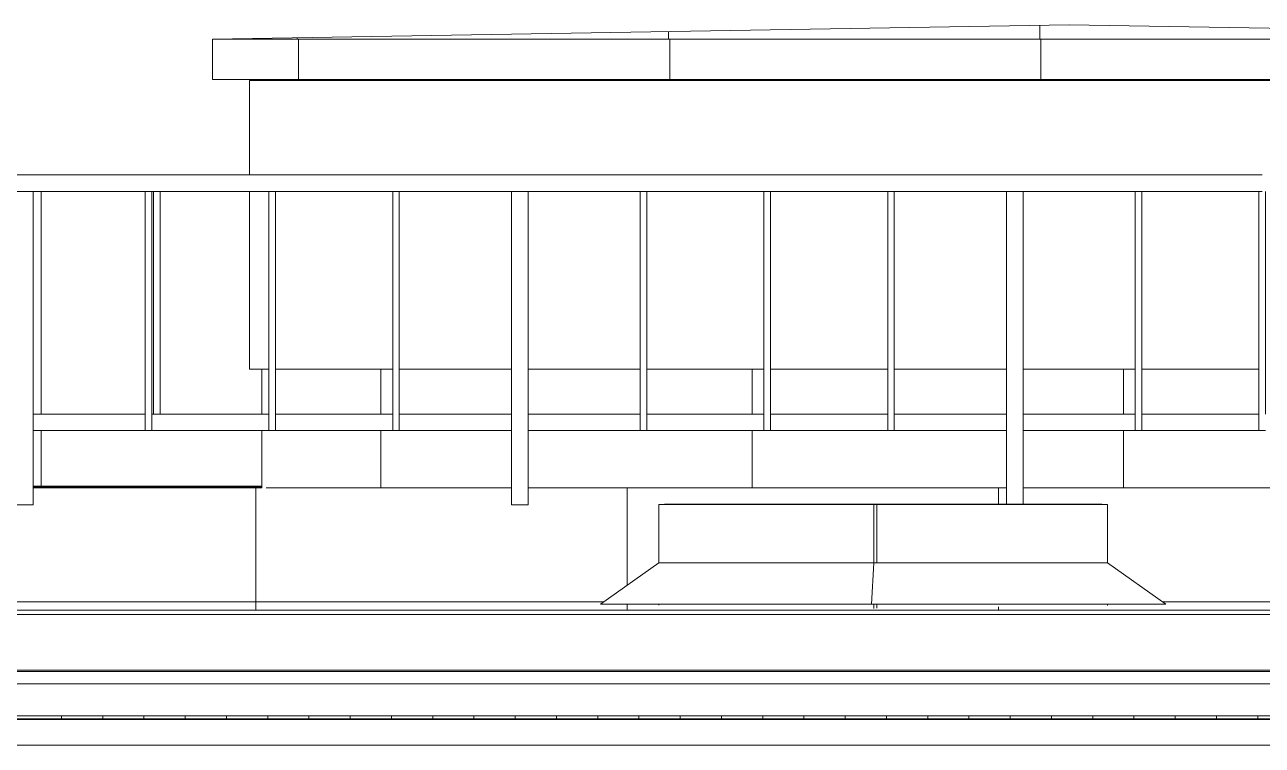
# Model space of a CAD drawing. Header units: millimetres. Extents: x -515342 to 330399, y -224905 to 507333.
# Drawn here: x 251363 to 254363, y 15355 to 17103 of the extents above; entities that cross this region are included whole.
import ezdxf

# ---------------------------------------------------------------- set-up
doc = ezdxf.new("R2010")
doc.units = ezdxf.units.MM
doc.layers.get('0').update_dxf_attribs({"lineweight": 0})
for name, color, linetype, lineweight in [('Витраж', 7, 'Continuous', 0), ('Крыша', 7, 'Continuous', 0), ('Крыша штриховка', 7, 'Continuous', 0), ('Обобщенные модели', 7, 'Continuous', 0), ('Ограждение', 7, 'Continuous', 0), ('Стены', 7, 'Continuous', 0), ('Стены внутренние', 7, 'Continuous', 0), ('Стены наружные', 7, 'Continuous', 0), ('Стены штриховка поверхности', 7, 'Continuous', 0)]:
    doc.layers.add(name, color=color, linetype=linetype, lineweight=lineweight)

# ---------------------------------------------------------------- blocks, each defined once
blk = doc.blocks.new('ASVP_ОМ_Водосточный желоб - Желоб 125-9912621-О_АР_Эскиз_Фасад 1-12 копия 1')
at = {"layer": 'Обобщенные модели'}
for p, q in [((84526.6, 13350), (17103.4, 13350)), ((17003.5, 13287.5), (40520.7, 13287.5))]:
    blk.add_line(p, q, dxfattribs=at)
blk = doc.blocks.new('FP_315-О_АР_Эскиз_Фасад 1-12 копия 1')
at = {"layer": 'Обобщенные модели'}
for p, q in [((84744.1, 13358.6), (16885.9, 13358.6)), ((28129, 13353.2), (28129, 13359)), ((28229, 13353.2), (28229, 13359)), ((28329, 13353.2), (28329, 13359)), ((28429, 13353.2), (28429, 13359)), ((28529, 13353.2), (28529, 13359)), ((28629, 13353.2), (28629, 13359)), ((28729, 13353.2), (28729, 13359)), ((28829, 13353.2), (28829, 13359)), ((28929, 13353.2), (28929, 13359)), ((29029, 13353.2), (29029, 13359)), ((29129, 13353.2), (29129, 13359)), ((29229, 13353.2), (29229, 13359)), ((29329, 13353.2), (29329, 13359)), ((29429, 13353.2), (29429, 13359)), ((29529, 13353.2), (29529, 13359)), ((29629, 13353.2), (29629, 13359)), ((29729, 13353.2), (29729, 13359)), ((29829, 13353.2), (29829, 13359)), ((29929, 13353.2), (29929, 13359)), ((30029, 13353.2), (30029, 13359)), ((30129, 13353.2), (30129, 13359)), ((30229, 13353.2), (30229, 13359)), ((30329, 13353.2), (30329, 13359)), ((30429, 13353.2), (30429, 13359)), ((30529, 13353.2), (30529, 13359)), ((30629, 13353.2), (30629, 13359)), ((30729, 13353.2), (30729, 13359)), ((30829, 13353.2), (30829, 13359)), ((30929, 13353.2), (30929, 13359)), ((31029, 13353.2), (31029, 13359))]:
    blk.add_line(p, q, dxfattribs=at)
blk = doc.blocks.new('Влж_Решетка для желоба - Решетка 125-9912624-О_АР_Эскиз_Фасад 1-12 копия 1')
at = {"layer": 'Обобщенные модели'}
h = blk.add_hatch(dxfattribs=at)
h.set_pattern_fill('FP_14', color=256, style=0, pattern_type=2)
h.set_pattern_definition([(0, (-71.02, 0), (0, 100), []), (90, (-71.02, 0), (-100, 6e-15), [])])
h.paths.add_polyline_path([(52193.4, 13350), (84619.1, 13350.2), (84618.1, 13352), (17010.9, 13352), (17011.9, 13350), (52081.6, 13350)])
h.paths.add_polyline_path([(84742.1, 13350), (84737.1, 13351), (84729.7, 13352), (84625.3, 13350.9), (84625.3, 13350), (84742, 13350)])
h.paths.add_polyline_path([(16890, 13350), (17006.8, 13350.6), (16996.5, 13352), (16899.3, 13351.9), (16888, 13350)])
for p, q in [((17010.9, 13352), (84619.1, 13352)), ((17103.4, 13350), (84526.6, 13350))]:
    blk.add_line(p, q, dxfattribs=at)
blk.add_blockref('FP_315-О_АР_Эскиз_Фасад 1-12 копия 1', (0, 0), dxfattribs=at)
blk = doc.blocks.new('СД_Люблино_Фасады_rvt-1-О_АР_Эскиз_Фасад 1-12 копия 1')
at = {"layer": 'Обобщенные модели', "lineweight": 9}
for name in ['Влж_Решетка для желоба - Решетка 125-9912624-О_АР_Эскиз_Фасад 1-12 копия 1', 'ASVP_ОМ_Водосточный желоб - Желоб 125-9912621-О_АР_Эскиз_Фасад 1-12 копия 1']:
    blk.add_blockref(name, (0, 0), dxfattribs=at)
blk = doc.blocks.new('Ограждение - Ограждение-9809147-О_АР_Эскиз_Фасад 1-12 копия 1')
at = {"layer": 'Ограждение'}
for p, q in [((84775, 13605), (16885, 13605)), ((84775, 13470), (16885, 13470)), ((16886.2, 13466.7), (84773.8, 13466.7)), ((16902.7, 13436.4), (84757.3, 13436.4))]:
    blk.add_line(p, q, dxfattribs=at)
blk = doc.blocks.new('Прямоугольный импост - АР_Импост_40х40 _стойка ограждения на кровле_-10057260-О_АР_Эскиз_Фасад 1-12 копия 1')
at = {"layer": 'Витраж'}
for p, q in [((975, 14671), (675, 14671)), ((675, 14631), (975, 14631))]:
    blk.add_line(p, q, dxfattribs=at)
blk = doc.blocks.new('Прямоугольный импост - АР_Импост_16х16 _вертикальное заполнение ограждений_-10058717-О_АР_Эскиз_Фасад 1-12 копия 1')
at = {"layer": 'Витраж'}
for p, q in [((46652, 14631), (46652, 14091)), ((46668, 14631), (46668, 14091))]:
    blk.add_line(p, q, dxfattribs=at)
blk = doc.blocks.new('Прямоугольный импост - АР_Импост_40х40 _стойка ограждения на кровле_-10058719-О_АР_Эскиз_Фасад 1-12 копия 1')
at = {"layer": 'Витраж'}
blk.add_line((32880, 14631), (32880, 14091), dxfattribs=at)
blk = doc.blocks.new('Прямоугольный импост - АР_Импост_40х40 _стойка ограждения на кровле_-10058723-О_АР_Эскиз_Фасад 1-12 копия 1')
at = {"layer": 'Витраж'}
blk.add_line((28080, 14051), (28080, 13916.2), dxfattribs=at)
blk = doc.blocks.new('Прямоугольный импост - АР_Импост_40х40 _поручень ограждения на кровле_-10061120-О_АР_Эскиз_Фасад 1-12 копия 1')
at = {"layer": 'Витраж'}
for p, q in [((16620, 14631), (16660, 14631)), ((16620, 14631), (16620, 14071)), ((16660, 14071), (16660, 14631))]:
    blk.add_line(p, q, dxfattribs=at)
blk = doc.blocks.new('Прямоугольный импост - АР_Импост_16х16 _вертикальное заполнение ограждений_-10061087-О_АР_Эскиз_Фасад 1-12 копия 1')
at = {"layer": 'Витраж'}
for p, q in [((16332, 14631), (16332, 14091)), ((16348, 14091), (16348, 14631)), ((16348, 14051), (16332, 14051))]:
    blk.add_line(p, q, dxfattribs=at)
blk = doc.blocks.new('Прямоугольный импост - АР_Импост_40х40 _поручень ограждения на кровле_-10061089-О_АР_Эскиз_Фасад 1-12 копия 1')
at = {"layer": 'Витраж'}
for p, q in [((50248, 14051), (50248, 14091)), ((50532, 14091), (50248, 14091)), ((50532, 14091), (50532, 14051)), ((50248, 14051), (50532, 14051))]:
    blk.add_line(p, q, dxfattribs=at)
blk = doc.blocks.new('Прямоугольный импост - АР_Импост_40х40 _поручень ограждения на кровле_-10061107-О_АР_Эскиз_Фасад 1-12 копия 1')
at = {"layer": 'Витраж'}
for p, q in [((50548, 14051), (50548, 14091)), ((50820, 14091), (50548, 14091)), ((50820, 14091), (50820, 14051)), ((50548, 14051), (50820, 14051))]:
    blk.add_line(p, q, dxfattribs=at)
blk = doc.blocks.new('Прямоугольный импост - АР_Импост_40х40 _поручень ограждения на кровле_-10061124-О_АР_Эскиз_Фасад 1-12 копия 1')
at = {"layer": 'Витраж'}
for p, q in [((50820, 14071), (50820, 13871)), ((50860, 13871), (50860, 14071)), ((50860, 13871), (50820, 13871))]:
    blk.add_line(p, q, dxfattribs=at)
blk = doc.blocks.new('Прямоугольный импост - АР_Импост_40х40 _поручень ограждения на кровле_-V416-О_АР_Эскиз_Фасад 1-12 копия 1')
at = {"layer": 'Витраж'}
for p, q in [((49620, 14071), (49620, 13872.2)), ((49660, 13872.2), (49660, 14071))]:
    blk.add_line(p, q, dxfattribs=at)

msp = doc.modelspace()

# ---------------------------------------------------------------- hatches: boundary and pattern name
at = {"layer": 'Крыша штриховка'}
h = msp.add_hatch(dxfattribs=at)
h.set_pattern_fill('FP_76', color=256, style=0, pattern_type=2)
h.set_pattern_definition([(0, (251123.4, 16118.7), (0, 1051.74), []), (90, (251123.4, 16118.7), (-900, 6e-14), [])])
h.paths.add_polyline_path([(251818.3997, 17067.9355), (255948.3997, 17067.9355), (253895.0433, 17102.9355), (251908.3997, 17069.4523)])
h = msp.add_hatch(dxfattribs=at)
h.set_pattern_fill('FP_75', color=256, style=0, pattern_type=2)
h.set_pattern_definition([(0, (251123, 15168), (0, 10000), []), (90, (251123.4, 15167.7), (-900, 6e-14), [])])
h.paths.add_polyline_path([(251818.3997, 16969.7355), (255948.3997, 16969.7355), (255948.3997, 17067.9355), (251818.3997, 17067.9355)])
h = msp.add_hatch(dxfattribs=at)
h.set_pattern_fill('FP_53', color=256, style=0, pattern_type=2)
h.set_pattern_definition([(0, (239323.4, 15665.8), (0, 501.621), []), (90, (239323.4, 15665.8), (-900, 6e-14), [])])
h.paths.add_polyline_path([(240158.3997, 15702.9355), (241617.4584, 15702.9355), (241748.5076, 15797.7355), (241748.5076, 15938.9355), (242043.3997, 15939.9355), (242043.3997, 15979.4332), (240883.3997, 15979.4332), (240883.3997, 15938.7355), (240843.3997, 15938.7355), (240843.3997, 15979.4332), (239983.3997, 15979.4332), (239983.3997, 15938.9355), (239991.1381, 15938.9355), (239991.1381, 15797.7355), (240112.521, 15707.3947), (240158.3997, 15707.3947), (240158.3997, 15703.6476)])
h.paths.add_polyline_path([(252143.4787, 15702.9355), (252766.522, 15702.9355), (252900.475, 15797.7355), (252900.475, 15938.9355), (253743.3997, 15939.9355), (253743.3997, 15979.4332), (252583.3997, 15979.4332), (252583.3997, 15938.7355), (252543.3997, 15938.7355), (252543.3997, 15979.4332), (251383.3997, 15979.9355), (251383.3997, 15938.7355), (251343.3997, 15938.7355), (251343.3997, 15979.9355), (249883.3997, 15979.4332), (249883.3997, 15938.7355), (249843.3997, 15938.7355), (249843.3997, 15979.4332), (248383.3997, 15979.4332), (248383.3997, 15939.9355), (248470.134, 15938.9355), (248470.134, 15797.7355), (248604.0869, 15702.9355), (249946.522, 15702.9355), (250080.475, 15797.7355), (250080.475, 15938.9355), (251168.4892, 15938.9355), (251168.4892, 15797.7355), (251302.4421, 15702.9355), (251919.8106, 15702.9355)])
h.paths.add_polyline_path([(288377.7148, 15702.9355), (289191.6093, 15702.9355), (289322.3674, 15797.9185), (289322.3674, 15938.9355), (289603.3997, 15939.9355), (289603.3997, 15979.1821), (288443.3997, 15979.1821), (288443.3997, 15938.7355), (288403.3997, 15938.7355), (288403.3997, 15979.1821), (287243.3997, 15979.1821), (287243.3997, 15939.9355), (287615.5965, 15938.9355), (287615.5965, 15797.7355), (287746.3545, 15702.9355), (288154.0467, 15702.9355)])
h.paths.add_polyline_path([(290515.19, 15702.9355), (292051.1737, 15702.9355), (292181.9318, 15797.7355), (292181.9318, 15938.9355), (293243.9964, 15938.9355), (293243.9964, 15797.7355), (293374.7544, 15702.9355), (294871.1737, 15702.9355), (295001.9318, 15797.7355), (295001.9318, 15938.9355), (295903.3997, 15939.9355), (295903.3997, 15979.4332), (294743.3997, 15979.4332), (294743.3997, 15938.7355), (294703.3997, 15938.7355), (294703.3997, 15979.4332), (293543.3997, 15979.8968), (293543.3997, 15938.7355), (293503.3997, 15938.7355), (293503.3997, 15979.9355), (292043.3997, 15979.1821), (292043.3997, 15938.7355), (292003.3997, 15938.7355), (292003.3997, 15979.1821), (290843.3997, 15979.1821), (290843.3997, 15938.7355), (290803.3997, 15938.7826), (290803.3997, 15979.1821), (289643.3997, 15979.1821), (289643.3997, 15939.9355), (290384.432, 15938.9355), (290384.432, 15797.7355), (290461.3964, 15741.936)])
h.paths.add_polyline_path([(259748.195, 15702.9355), (261066.522, 15702.9355), (261200.475, 15797.7355), (261200.475, 15938.9355), (262143.3997, 15939.9355), (262143.3997, 15979.4332), (260983.3997, 15979.4332), (260983.3997, 15938.7355), (260943.3997, 15938.7355), (260943.3997, 15979.4332), (259783.3997, 15979.4332), (259783.3997, 15938.7355), (259743.3997, 15939.099), (259743.3997, 15979.4332), (258583.3997, 15979.4332), (258583.3997, 15939.9355), (259588.4892, 15938.9355), (259588.4892, 15797.7355), (259722.4421, 15702.9355), (259729.7898, 15702.9355)])
h.paths.add_polyline_path([(262422.4421, 15702.9355), (263744.8895, 15702.9355), (263878.8424, 15797.7355), (263878.8424, 15938.9355), (264543.3997, 15939.9355), (264543.3997, 15979.4332), (263383.3997, 15979.4332), (263383.3997, 15938.7355), (263343.3997, 15938.7355), (263343.3997, 15979.4332), (262183.3997, 15979.4332), (262183.3997, 15939.9355), (262288.4892, 15938.9355), (262288.4892, 15797.7355), (262337.5991, 15762.9799)])
h.paths.add_polyline_path([(265100.8095, 15702.9355), (266586.6913, 15702.9355), (266717.4493, 15797.7355), (266717.4493, 15938.9355), (266943.3997, 15939.9355), (266943.3997, 15979.4332), (265783.3997, 15979.4332), (265783.3997, 15938.7355), (265743.3997, 15938.7355), (265743.3997, 15979.4332), (264583.3997, 15979.4332), (264583.3997, 15939.9355), (264966.8566, 15938.9355), (264966.8566, 15797.7355), (265014.8071, 15763.8004)])
h.paths.add_polyline_path([(242943.9856, 15702.9355), (244437.4584, 15702.9355), (244568.5076, 15797.7355), (244568.5076, 15938.9355), (245632.9364, 15938.9355), (245632.9364, 15797.7355), (245763.9856, 15702.9355), (247248.1668, 15702.9355), (247382.1197, 15797.7355), (247382.1197, 15938.9355), (248343.3997, 15939.9355), (248343.3997, 15979.4332), (246883.3997, 15979.4332), (246883.3997, 15938.7355), (246843.3997, 15938.7355), (246843.3997, 15979.4332), (245683.3997, 15979.4332), (245683.3997, 15938.7355), (245643.3997, 15938.7355), (245643.3997, 15979.9355), (244483.3997, 15979.4332), (244483.3997, 15938.7355), (244443.3997, 15938.7355), (244443.3997, 15979.4332), (243283.3997, 15979.4332), (243283.3997, 15938.7355), (243243.3997, 15938.7355), (243243.3997, 15979.4332), (242083.3997, 15979.4332), (242083.3997, 15939.9355), (242812.9364, 15938.9355), (242812.9364, 15797.7355), (242932.7416, 15711.0693)])
h.paths.add_polyline_path([(286422.7738, 15702.9355), (286553.5319, 15797.7355), (286553.5319, 15938.9355), (287203.3997, 15939.9355), (287203.3997, 15979.1821), (286043.3997, 15979.1821), (286043.3997, 15938.7355), (286003.3997, 15938.7355), (286003.3997, 15979.1821), (284843.3997, 15979.1821), (284843.3997, 15938.7355), (284803.3997, 15938.7355), (284803.3997, 15979.1821), (283643.3997, 15979.1821), (283643.3997, 15938.7355), (283603.3997, 15938.7355), (283603.3997, 15979.1821), (282443.3997, 15979.1821), (282443.3997, 15938.7355), (282403.3997, 15938.7355), (282403.3997, 15979.1821), (281243.3997, 15979.1821), (281243.3997, 15939.9355), (281947.1343, 15938.9355), (281947.1343, 15797.7355), (282077.8924, 15702.9355), (283593.8791, 15702.9355), (283724.6372, 15797.7355), (283724.6372, 15938.9355), (284786.7018, 15938.9355), (284786.7018, 15797.7355), (284917.4599, 15702.9355), (286415.6014, 15702.9355)])
h.paths.add_polyline_path([(258366.522, 15702.9355), (258500.475, 15797.7355), (258500.475, 15938.9355), (258543.3997, 15939.9355), (258543.3997, 15979.4332), (257383.3997, 15979.4332), (257383.3997, 15938.7355), (257343.3997, 15938.7355), (257343.3997, 15979.4332), (256183.3997, 15979.4332), (256183.3997, 15939.9355), (256828.4892, 15938.9355), (256828.4892, 15797.7355), (256962.4421, 15702.9355), (258359.1744, 15702.9355)])
h.paths.add_polyline_path([(255606.522, 15702.9355), (255740.475, 15797.7355), (255740.475, 15938.9355), (256143.3997, 15939.9355), (256143.3997, 15979.9355), (254983.3997, 15979.4332), (254983.3997, 15938.7355), (254943.3997, 15938.7355), (254943.3997, 15979.4332), (253783.3997, 15979.4332), (253783.3997, 15939.9355), (253988.4892, 15938.9355), (253988.4892, 15797.7355), (254122.4421, 15702.9355), (255599.1744, 15702.9355)])
h.paths.add_polyline_path([(308060.5098, 15702.9355), (308148.3997, 15702.9355), (308148.3997, 15707.3947), (308192.7927, 15707.3947), (308480.8446, 15736.3292), (308567.6848, 15797.7355), (308567.6848, 15938.9355), (308748.3997, 15939.9355), (308748.3997, 15979.4332), (307943.3997, 15979.4332), (307943.3997, 15938.7355), (307903.3997, 15938.7355), (307903.3997, 15979.4332), (306743.3997, 15979.4332), (306743.3997, 15939.9355), (307039.6032, 15938.9355), (307039.6032, 15797.7355), (307170.208, 15702.9355), (307836.8462, 15702.9355)])
h.paths.add_polyline_path([(305848.1795, 15702.9355), (305978.7842, 15797.7355), (305979.191, 15938.9355), (306703.3997, 15939.9355), (306703.3997, 15979.4332), (305543.3997, 15979.4332), (305543.3997, 15938.7355), (305503.3997, 15938.9355), (305503.3997, 15979.9355), (304343.3997, 15979.4332), (304343.3997, 15939.9355), (304621.9294, 15938.9355), (304621.9294, 15797.7355), (304755.4051, 15702.9355), (305841.0155, 15702.9355)])
h.paths.add_polyline_path([(303404.3158, 15702.9355), (303537.7914, 15797.7355), (303537.7914, 15938.9355), (304303.3997, 15939.9355), (304303.3997, 15979.4332), (303143.3997, 15979.4332), (303143.3997, 15938.7355), (303103.3997, 15938.7355), (303103.3997, 15979.4332), (301943.3997, 15979.4332), (301943.3997, 15938.7355), (301903.3997, 15938.7355), (301903.3997, 15979.4332), (300743.3997, 15979.4332), (300743.3997, 15939.9355), (301692.8573, 15938.9355), (301692.8573, 15797.7355), (301824.3612, 15702.9355), (303396.9943, 15702.9355)])
h.paths.add_polyline_path([(267910.272, 15702.9355), (269446.6913, 15702.9355), (269577.4493, 15797.7355), (269577.4493, 15938.9355), (270543.3997, 15939.9355), (270543.3997, 15979.4332), (269383.3997, 15979.4332), (269383.3997, 15938.7355), (269343.3997, 15938.7355), (269343.3997, 15979.4332), (268183.3997, 15979.4332), (268183.3997, 15938.7355), (268143.3997, 15938.7355), (268143.3997, 15979.4332), (266983.3997, 15979.4332), (266983.3997, 15939.9355), (267779.5139, 15938.9355), (267779.5139, 15797.7355), (267826.3208, 15763.8004)])
h.paths.add_polyline_path([(280754.3117, 15702.9355), (280885.0698, 15797.7355), (280885.0698, 15938.9355), (281203.3997, 15939.9355), (281203.3997, 15979.1821), (280043.3997, 15979.1821), (280043.3997, 15938.7355), (280003.3997, 15938.7355), (280003.3997, 15979.1821), (279773.3997, 15979.1821), (279773.3997, 15702.9355), (280747.1393, 15702.9355)])
h.paths.add_polyline_path([(270770.272, 15702.9355), (272246.6913, 15702.9355), (272365.1841, 15788.8432), (272183.3997, 15789.5324), (272183.3997, 15979.4332), (271783.3997, 15979.4332), (271783.3997, 15938.7355), (271743.3997, 15938.7355), (271743.3997, 15979.4332), (270583.3997, 15979.4332), (270583.3997, 15939.9355), (270639.5139, 15938.9355), (270639.5139, 15797.7355), (270707.933, 15748.1314)])
h.paths.add_polyline_path([(273570.272, 15702.9355), (275038.286, 15702.9355), (275156.7789, 15788.8432), (273451.7791, 15788.8432), (273486.3208, 15763.8004)])
h.paths.add_polyline_path([(279207.3217, 15702.9355), (279368.3997, 15702.9424), (279368.3997, 15788.8432), (279063.3739, 15788.8432), (279181.8668, 15702.9355), (279189.0392, 15702.9355)])
h.paths.add_polyline_path([(277858.286, 15702.9355), (277976.7789, 15788.8432), (276243.3739, 15788.8432), (276361.8668, 15702.9355), (277851.1136, 15702.9355)])
h.paths.add_polyline_path([(296194.7544, 15702.9355), (297725.0127, 15702.9355), (297859.0462, 15797.7355), (297859.0462, 15938.9355), (298303.3997, 15939.9355), (298303.3997, 15979.4332), (297143.3997, 15979.4332), (297143.3997, 15938.7355), (297103.3997, 15938.7355), (297103.3997, 15979.4332), (295943.3997, 15979.4332), (295943.3997, 15939.9355), (296063.9964, 15938.9355), (296063.9964, 15797.7355), (296110.8032, 15763.8004)])
h.paths.add_polyline_path([(299081.7482, 15702.9355), (300493.2316, 15702.9355), (300624.7355, 15797.7355), (300624.7355, 15938.9355), (300703.3997, 15939.9355), (300703.3997, 15979.4332), (299543.3997, 15979.4332), (299543.3997, 15938.7355), (299503.3997, 15938.7355), (299503.3997, 15979.4332), (298343.3997, 15979.4332), (298343.3997, 15939.9355), (298947.7147, 15938.9355), (298947.7147, 15797.7355), (298995.6941, 15763.8004)])
h.paths.add_polyline_path([(239943.3997, 15939.9355), (239943.3997, 15979.4332), (239528.3997, 15979.4332), (239528.3997, 15944.9355), (239719.63, 15943.9355), (239719.63, 15939.9355)])
h = msp.add_hatch(dxfattribs=at)
h.set_pattern_fill('FP_56', color=256, style=0, pattern_type=2)
h.set_pattern_definition([(0, (223123.4, 15656.43), (0, 133.767), []), (90, (223123.4, 15656.4), (-900, 6e-14), [])])
h.paths.add_polyline_path([(240158.3997, 15682.9355), (308148.3997, 15682.9355), (308148.3997, 15702.9355), (307171.5856, 15701.9355), (307177.3719, 15697.7355), (307039.6032, 15697.7355), (307039.6032, 15691.7838), (306386.2476, 15686.3328), (305978.7842, 15695.0734), (305978.7842, 15697.7355), (305841.4078, 15698.0202), (305848.1795, 15702.9355), (304756.813, 15701.9355), (304762.7265, 15697.7355), (304621.9294, 15697.7355), (304621.9294, 15694.8005), (304130.9607, 15686.8651), (303537.7914, 15693.4333), (303537.7914, 15697.7355), (303396.9943, 15697.7355), (303404.3158, 15702.9355), (301825.7483, 15701.9355), (301831.5745, 15697.7355), (301692.8573, 15697.7355), (301692.8573, 15692.8185), (301012.6894, 15687.8943), (300624.7355, 15695.6537), (300624.7355, 15697.7355), (300486.9532, 15698.4094), (300493.2316, 15702.9355), (299083.1621, 15701.9355), (299089.1003, 15697.7355), (298947.7147, 15697.7355), (298947.7147, 15694.3837), (298391.1253, 15687.2656), (297859.0462, 15694.7116), (297859.0462, 15697.7355), (297717.6606, 15697.7355), (297725.0127, 15702.9355), (296196.1338, 15701.9355), (296201.9268, 15697.7355), (296063.9964, 15697.7355), (296063.9964, 15696.2492), (295653.1918, 15687.5367), (295001.9318, 15693.0324), (295001.9318, 15697.7355), (294864.0859, 15697.7968), (294871.1737, 15702.9355), (293376.1338, 15701.9355), (293381.9268, 15697.7355), (293243.9964, 15697.7355), (293243.9964, 15696.2492), (292833.1918, 15687.5367), (292181.9318, 15694.1894), (292181.9318, 15697.7355), (292044.0013, 15697.7355), (292051.1737, 15702.9355), (290516.5693, 15701.9355), (290522.3624, 15697.7355), (290384.432, 15697.7355), (290384.432, 15695.5815), (289943.3917, 15687.1241), (289322.3674, 15692.3647), (289322.3674, 15697.7355), (289184.4369, 15697.7355), (289191.6093, 15702.9355), (287747.7338, 15701.9355), (287753.5269, 15697.7355), (287615.5965, 15697.2043), (287615.5965, 15695.5815), (287204.7919, 15686.869), (286553.5319, 15692.3647), (286553.5319, 15697.7355), (286416.3156, 15698.2532), (286422.7738, 15702.9355), (284918.8392, 15701.9355), (284924.6323, 15697.7355), (284786.7018, 15697.7355), (284786.7018, 15696.3982), (284351.6886, 15687.89), (283724.6372, 15693.1814), (283724.6372, 15697.7355), (283586.7067, 15697.7355), (283593.8791, 15702.9355), (282079.2717, 15701.9355), (282085.0648, 15697.7355), (281941.7992, 15696.9481), (281536.3298, 15688.3487), (280885.0698, 15693.8445), (280885.0698, 15697.7355), (280747.1393, 15697.7355), (280754.3117, 15702.9355), (279773.3997, 15701.9355), (279773.3775, 15701.1295), (279368.3997, 15701.9355), (279368.3997, 15702.9355), (279183.2461, 15701.9355), (279189.0392, 15697.7355), (279051.1087, 15697.7355), (279051.1087, 15695.0308), (278640.3041, 15686.3183), (277989.0441, 15691.814), (277989.0441, 15697.7355), (277852.4888, 15698.7325), (277858.286, 15702.9355), (276363.2461, 15701.9355), (276369.0392, 15697.7355), (276231.1087, 15697.7355), (276231.1087, 15695.0308), (275820.3041, 15686.3183), (275169.0441, 15691.814), (275169.0441, 15697.7355), (275031.1136, 15697.7355), (275038.286, 15702.9355), (273571.6513, 15701.9355), (273577.4444, 15697.7355), (273439.5139, 15697.7355), (273439.5139, 15695.9659), (273028.7094, 15687.2534), (272377.4493, 15692.7491), (272377.4493, 15697.7355), (272239.5189, 15697.7355), (272246.6913, 15702.9355), (270771.6513, 15701.9355), (270777.4444, 15697.7355), (270639.5139, 15697.7355), (270639.5139, 15695.9659), (270228.7094, 15687.2534), (269577.4493, 15692.7491), (269577.4493, 15697.7355), (269439.706, 15697.8711), (269446.6913, 15702.9355), (267911.6513, 15701.9355), (267917.4444, 15697.7355), (267779.5139, 15697.0243), (267779.5139, 15695.9659), (267352.9112, 15687.3867), (266717.4493, 15692.7491), (266717.4493, 15697.7355), (266579.5189, 15697.7355), (266586.6913, 15702.9355), (265102.2226, 15701.9355), (265108.1572, 15697.7355), (264966.8566, 15697.7355), (264966.8566, 15693.0435), (264400.3495, 15686.0668), (263878.8424, 15693.6455), (263878.8424, 15697.7355), (263737.5418, 15697.7355), (263744.8895, 15702.9355), (262423.8551, 15701.9355), (262429.7898, 15697.7355), (262288.4892, 15697.7355), (262288.4892, 15694.2947), (261721.9821, 15687.318), (261200.475, 15694.8967), (261200.475, 15697.7355), (261059.1744, 15697.7355), (261066.522, 15702.9355), (259723.8551, 15701.9355), (259729.7898, 15697.7355), (259588.4892, 15697.7355), (259588.4892, 15694.2947), (259021.9821, 15687.318), (258500.475, 15694.8967), (258500.475, 15697.7355), (258359.1744, 15697.7355), (258366.522, 15702.9355), (256963.8551, 15701.9355), (256969.7898, 15697.7355), (256828.4892, 15697.7355), (256828.4892, 15694.2947), (256261.9821, 15687.318), (255740.475, 15694.8967), (255740.475, 15697.7355), (255599.1744, 15697.7355), (255606.522, 15702.9355), (254123.8551, 15701.9355), (254129.7898, 15697.7355), (253988.4892, 15697.7355), (253988.4892, 15694.2947), (253421.9821, 15687.318), (252900.475, 15694.8967), (252900.475, 15697.7355), (252759.1744, 15697.7355), (252766.522, 15702.9355), (251303.8551, 15701.9355), (251309.7898, 15697.7355), (251168.4892, 15697.7355), (251168.4892, 15694.2947), (250577.8019, 15687.6694), (250080.475, 15694.8967), (250080.475, 15697.7355), (249939.1744, 15697.7355), (249946.522, 15702.9355), (248605.4999, 15701.9355), (248611.4345, 15697.7355), (248470.134, 15697.7355), (248470.134, 15693.0341), (247893.7844, 15686.2005), (247382.1197, 15693.6361), (247382.1197, 15697.7355), (247240.8192, 15697.7355), (247248.1668, 15702.9355), (245765.3679, 15701.9355), (245771.1739, 15697.7355), (245632.9364, 15697.7355), (245632.9364, 15695.0107), (245209.7669, 15686.4043), (244568.5076, 15691.937), (244568.5076, 15697.7355), (244430.27, 15697.7355), (244437.4584, 15702.9355), (242945.3679, 15701.9355), (242951.1739, 15697.7355), (242812.9364, 15697.7355), (242812.9364, 15695.0107), (242395.6037, 15686.3539), (241748.5076, 15691.937), (241748.5076, 15697.7355), (241610.27, 15697.7355), (241617.4584, 15702.9355), (240158.3997, 15701.9355), (240158.3997, 15683.3101)])
at = {"layer": 'Стены штриховка поверхности'}
h = msp.add_hatch(dxfattribs=at)
h.set_pattern_fill('FP_191', color=256, style=0, pattern_type=2)
h.set_pattern_definition([(0, (255823, 15168), (0, 10000), []), (90, (255823.4, 15167.7), (-900, 6e-14), [])])
h.paths.add_polyline_path([(255798.933, 15979.4332), (255828.3997, 15979.9355), (255828.3997, 16118.7355), (254983.3997, 16118.7355), (254983.3997, 15979.4332), (255722.1687, 15979.4332)])
h.paths.add_polyline_path([(253485.4875, 15979.4332), (253743.3997, 15979.9355), (253743.3997, 16118.7355), (252583.3997, 16118.7355), (252583.3997, 15979.4332), (253038.1512, 15979.4332)])
h.paths.add_polyline_path([(253783.3997, 15979.4332), (254943.3997, 15979.9355), (254943.3997, 16118.7355), (253783.3997, 16118.7355), (253783.3997, 15979.9355)])
h.paths.add_polyline_path([(252543.3997, 15979.4332), (252543.3997, 16118.7355), (251948.3997, 16118.7355), (251948.3997, 15979.4332), (252143.4787, 15979.4332)])
h.paths.add_polyline_path([(255722.1687, 16158.7355), (255828.3997, 16158.7355), (255828.3997, 16267.7355), (255571.3997, 16267.7355), (255571.3997, 16158.7355), (255698.3997, 16158.7355)])
h.paths.add_polyline_path([(251955.3997, 16158.7355), (251955.3997, 16267.7355), (251948.3997, 16267.7355), (251948.3997, 16158.7355)])
h.paths.add_polyline_path([(253783.3997, 16158.7355), (254055.3997, 16158.7355), (254055.3997, 16267.7355), (253783.3997, 16267.7355)])
h.paths.add_polyline_path([(251971.3997, 16158.7355), (252255.3997, 16158.7355), (252255.3997, 16267.7355), (251971.3997, 16267.7355), (251971.3997, 16166.7768)])
h.paths.add_polyline_path([(254071.3997, 16158.7355), (254355.3997, 16158.7355), (254355.3997, 16267.7355), (254071.3997, 16267.7355)])
h.paths.add_polyline_path([(253485.4875, 16158.7355), (253743.3997, 16158.7355), (253743.3997, 16267.7355), (253471.3997, 16267.7355), (253471.3997, 16158.7355)])
h.paths.add_polyline_path([(254371.3997, 16158.7355), (254655.3997, 16158.7355), (254655.3997, 16267.7355), (254371.3997, 16267.7355)])
h.paths.add_polyline_path([(253038.1512, 16158.7355), (253155.3997, 16158.7355), (253155.3997, 16267.7355), (252871.3997, 16267.7355), (252871.3997, 16158.7355)])
h.paths.add_polyline_path([(252271.3997, 16158.7355), (252543.3997, 16158.7355), (252543.3997, 16267.7355), (252271.3997, 16267.7355)])
h.paths.add_polyline_path([(254671.3997, 16158.7355), (254943.3997, 16158.7355), (254943.3997, 16267.7355), (254671.3997, 16267.7355)])
h.paths.add_polyline_path([(253455.3997, 16158.7355), (253455.3997, 16267.7355), (253171.3997, 16267.7355), (253171.3997, 16158.7355)])
h.paths.add_polyline_path([(255274.8325, 16158.7355), (255555.3997, 16158.7355), (255555.3997, 16267.7355), (255271.3997, 16267.7355), (255271.3997, 16158.7355)])
h.paths.add_polyline_path([(252583.3997, 16158.7355), (252855.3997, 16158.7355), (252855.3997, 16267.7355), (252583.3997, 16267.7355)])
h.paths.add_polyline_path([(255255.3997, 16158.7355), (255255.3997, 16267.7355), (254983.3997, 16267.7355), (254983.3997, 16158.7355)])
h = msp.add_hatch(dxfattribs=at)
h.set_pattern_fill('FP_120', color=256, style=0, pattern_type=2)
h.set_pattern_definition([(0, (253419, 15168), (0, 10000), []), (90, (253418.6, 15167.74), (-609.55, 4e-14), [])])
h.paths.add_polyline_path([(253421.9821, 15687.318), (253421.9821, 15697.7355), (252907.2478, 15697.7355), (252907.2478, 15694.7983), (253263.5731, 15689.6201)])
h.paths.add_polyline_path([(253421.9821, 15797.7355), (253421.9821, 15938.9355), (252907.2478, 15938.9355), (252907.2478, 15797.7355), (253416.1379, 15797.7355)])
h = msp.add_hatch(dxfattribs=at)
h.set_pattern_fill('FP_121', color=256, style=0, pattern_type=2)
h.set_pattern_definition([(0, (253426, 15168), (0, 10000), []), (90, (253425.66, 15167.74), (-662.15, 4e-14), [])])
h.paths.add_polyline_path([(253421.9821, 15687.318), (253429.3393, 15687.4086), (253429.3393, 15697.7355), (253421.9821, 15697.7355), (253421.9821, 15689.7009)])
h.paths.add_polyline_path([(253429.3393, 15797.7355), (253429.3393, 15938.9355), (253421.9821, 15938.9187), (253422.5665, 15797.7355)])

# ---------------------------------------------------------------- linework, layer by layer
at = {"layer": 'Крыша'}
for p, q in [((251818.3997, 17067.9355), (253895.0433, 17102.9355)), ((253895.0433, 17102.9355), (255948.3997, 17067.9355)), ((251818.3997, 16969.7355), (251818.3997, 17067.9355)), ((255948.3997, 17067.9355), (251818.3997, 17067.9355)), ((255948.3997, 16969.7355), (251818.3997, 16969.7355)), ((251938.3997, 15983.9355), (251383.3997, 15983.9355)), ((251383.3997, 15980.9355), (251938.3997, 15980.9355)), ((251383.3997, 15979.9355), (251938.3997, 15979.9355)), ((253974.3592, 15939.9355), (252914.605, 15939.9355)), ((251302.4421, 15702.9355), (252766.522, 15702.9355)), ((254122.4421, 15702.9355), (255606.522, 15702.9355)), ((324758.3997, 15682.9355), (223518.3997, 15682.9355))]:
    msp.add_line(p, q, dxfattribs=at)
at = {"layer": 'Стены'}
for p, q in [((252900.475, 15797.7355), (252759.1744, 15697.7355)), ((252900.475, 15797.7355), (253988.4892, 15797.7355)), ((253421.9821, 15797.7355), (253416.1379, 15697.7355)), ((253988.4892, 15797.7355), (254129.7898, 15697.7355)), ((254129.7898, 15697.7355), (252759.1744, 15697.7355))]:
    msp.add_line(p, q, dxfattribs=at)
at = {"layer": 'Стены внутренние'}
for p, q in [((255858.3997, 16967.7355), (251908.3997, 16967.7355)), ((251908.3997, 16967.7355), (251908.3997, 16738.7355)), ((251908.3997, 16698.7355), (251908.3997, 16267.7355)), ((251908.3997, 16267.7355), (251955.3997, 16267.7355)), ((251971.3997, 16267.7355), (252255.3997, 16267.7355)), ((252271.3997, 16267.7355), (252543.3997, 16267.7355)), ((252583.3997, 16267.7355), (252855.3997, 16267.7355)), ((252871.3997, 16267.7355), (253155.3997, 16267.7355)), ((253171.3997, 16267.7355), (253455.3997, 16267.7355)), ((253471.3997, 16267.7355), (253743.3997, 16267.7355)), ((253783.3997, 16267.7355), (254055.3997, 16267.7355)), ((254071.3997, 16267.7355), (254355.3997, 16267.7355))]:
    msp.add_line(p, q, dxfattribs=at)
at = {"layer": 'Стены наружные'}
for p, q in [((251938.3997, 16158.7355), (251938.3997, 16267.7355)), ((251938.3997, 15979.4332), (251938.3997, 16118.7355)), ((251948.3997, 15979.4332), (252543.3997, 15979.4332)), ((252583.3997, 15979.4332), (253743.3997, 15979.4332)), ((253783.3997, 15979.4332), (254943.3997, 15979.4332)), ((252900.475, 15797.7355), (252900.475, 15938.9355)), ((253988.4892, 15938.9355), (252900.475, 15938.9355)), ((253421.9821, 15797.7355), (253421.9821, 15938.9355)), ((253988.4892, 15797.7355), (253988.4892, 15938.9355)), ((252900.475, 15694.8967), (252900.475, 15697.7355)), ((253421.9821, 15687.318), (253421.9821, 15697.7355)), ((253988.4892, 15694.2947), (253988.4892, 15697.7355))]:
    msp.add_line(p, q, dxfattribs=at)

# ---------------------------------------------------------------- block references
msp.add_blockref('СД_Люблино_Фасады_rvt-1-О_АР_Эскиз_Фасад 1-12 копия 1', (223323.3997, 2067.7355))
at = {"layer": 'Витраж'}
for name, p in [('Прямоугольный импост - АР_Импост_40х40 _стойка ограждения на кровле_-10057260-О_АР_Эскиз_Фасад 1-12 копия 1', (250388.3997, 2067.7355)), ('Прямоугольный импост - АР_Импост_40х40 _стойка ограждения на кровле_-10057260-О_АР_Эскиз_Фасад 1-12 копия 1', (250688.3997, 2067.7355)), ('Прямоугольный импост - АР_Импост_40х40 _стойка ограждения на кровле_-10057260-О_АР_Эскиз_Фасад 1-12 копия 1', (250988.3997, 2067.7355)), ('Прямоугольный импост - АР_Импост_40х40 _стойка ограждения на кровле_-10057260-О_АР_Эскиз_Фасад 1-12 копия 1', (251288.3997, 2067.7355)), ('Прямоугольный импост - АР_Импост_40х40 _стойка ограждения на кровле_-10057260-О_АР_Эскиз_Фасад 1-12 копия 1', (251588.3997, 2067.7355)), ('Прямоугольный импост - АР_Импост_40х40 _стойка ограждения на кровле_-10057260-О_АР_Эскиз_Фасад 1-12 копия 1', (251888.3997, 2067.7355)), ('Прямоугольный импост - АР_Импост_40х40 _стойка ограждения на кровле_-10057260-О_АР_Эскиз_Фасад 1-12 копия 1', (252188.3997, 2067.7355)), ('Прямоугольный импост - АР_Импост_40х40 _стойка ограждения на кровле_-10057260-О_АР_Эскиз_Фасад 1-12 копия 1', (252488.3997, 2067.7355)), ('Прямоугольный импост - АР_Импост_40х40 _стойка ограждения на кровле_-10057260-О_АР_Эскиз_Фасад 1-12 копия 1', (252788.3997, 2067.7355)), ('Прямоугольный импост - АР_Импост_40х40 _стойка ограждения на кровле_-10057260-О_АР_Эскиз_Фасад 1-12 копия 1', (253088.3997, 2067.7355)), ('Прямоугольный импост - АР_Импост_40х40 _стойка ограждения на кровле_-10057260-О_АР_Эскиз_Фасад 1-12 копия 1', (253388.3997, 2067.7355)), ('Прямоугольный импост - АР_Импост_40х40 _поручень ограждения на кровле_-10061120-О_АР_Эскиз_Фасад 1-12 копия 1', (234723.3997, 2067.7355)), ('Прямоугольный импост - АР_Импост_40х40 _стойка ограждения на кровле_-10058719-О_АР_Эскиз_Фасад 1-12 копия 1', (218523.3997, 2067.7355)), ('Прямоугольный импост - АР_Импост_16х16 _вертикальное заполнение ограждений_-10061087-О_АР_Эскиз_Фасад 1-12 копия 1', (235323.3997, 2067.7355)), ('Прямоугольный импост - АР_Импост_16х16 _вертикальное заполнение ограждений_-10058717-О_АР_Эскиз_Фасад 1-12 копия 1', (205023.3997, 2067.7355)), ('Прямоугольный импост - АР_Импост_16х16 _вертикальное заполнение ограждений_-10061087-О_АР_Эскиз_Фасад 1-12 копия 1', (235623.3997, 2067.7355)), ('Прямоугольный импост - АР_Импост_16х16 _вертикальное заполнение ограждений_-10061087-О_АР_Эскиз_Фасад 1-12 копия 1', (235923.3997, 2067.7355)), ('Прямоугольный импост - АР_Импост_40х40 _поручень ограждения на кровле_-10061120-О_АР_Эскиз_Фасад 1-12 копия 1', (235923.3997, 2067.7355)), ('Прямоугольный импост - АР_Импост_16х16 _вертикальное заполнение ограждений_-10061087-О_АР_Эскиз_Фасад 1-12 копия 1', (236523.3997, 2067.7355)), ('Прямоугольный импост - АР_Импост_16х16 _вертикальное заполнение ограждений_-10061087-О_АР_Эскиз_Фасад 1-12 копия 1', (236823.3997, 2067.7355)), ('Прямоугольный импост - АР_Импост_16х16 _вертикальное заполнение ограждений_-10061087-О_АР_Эскиз_Фасад 1-12 копия 1', (237123.3997, 2067.7355)), ('Прямоугольный импост - АР_Импост_40х40 _поручень ограждения на кровле_-10061120-О_АР_Эскиз_Фасад 1-12 копия 1', (237123.3997, 2067.7355)), ('Прямоугольный импост - АР_Импост_16х16 _вертикальное заполнение ограждений_-10061087-О_АР_Эскиз_Фасад 1-12 копия 1', (237723.3997, 2067.7355)), ('Прямоугольный импост - АР_Импост_16х16 _вертикальное заполнение ограждений_-10061087-О_АР_Эскиз_Фасад 1-12 копия 1', (238023.3997, 2067.7355)), ('Прямоугольный импост - АР_Импост_40х40 _поручень ограждения на кровле_-10061107-О_АР_Эскиз_Фасад 1-12 копия 1', (200835.3997, 2067.7355)), ('Прямоугольный импост - АР_Импост_40х40 _поручень ограждения на кровле_-10061089-О_АР_Эскиз_Фасад 1-12 копия 1', (201423.3997, 2067.7355)), ('Прямоугольный импост - АР_Импост_40х40 _поручень ограждения на кровле_-10061089-О_АР_Эскиз_Фасад 1-12 копия 1', (201723.3997, 2067.7355)), ('Прямоугольный импост - АР_Импост_40х40 _поручень ограждения на кровле_-10061107-О_АР_Эскиз_Фасад 1-12 копия 1', (201723.3997, 2067.7355)), ('Прямоугольный импост - АР_Импост_40х40 _поручень ограждения на кровле_-10061107-О_АР_Эскиз_Фасад 1-12 копия 1', (202035.3997, 2067.7355)), ('Прямоугольный импост - АР_Импост_40х40 _поручень ограждения на кровле_-10061089-О_АР_Эскиз_Фасад 1-12 копия 1', (202623.3997, 2067.7355)), ('Прямоугольный импост - АР_Импост_40х40 _поручень ограждения на кровле_-10061089-О_АР_Эскиз_Фасад 1-12 копия 1', (202923.3997, 2067.7355)), ('Прямоугольный импост - АР_Импост_40х40 _поручень ограждения на кровле_-10061107-О_АР_Эскиз_Фасад 1-12 копия 1', (202923.3997, 2067.7355)), ('Прямоугольный импост - АР_Импост_40х40 _поручень ограждения на кровле_-10061107-О_АР_Эскиз_Фасад 1-12 копия 1', (203235.3997, 2067.7355)), ('Прямоугольный импост - АР_Импост_40х40 _поручень ограждения на кровле_-10061089-О_АР_Эскиз_Фасад 1-12 копия 1', (203823.3997, 2067.7355)), ('Прямоугольный импост - АР_Импост_40х40 _поручень ограждения на кровле_-10061124-О_АР_Эскиз_Фасад 1-12 копия 1', (200523.3997, 2067.7355)), ('Прямоугольный импост - АР_Импост_40х40 _стойка ограждения на кровле_-10058723-О_АР_Эскиз_Фасад 1-12 копия 1', (223323.3997, 2067.7355)), ('Прямоугольный импост - АР_Импост_40х40 _поручень ограждения на кровле_-10061124-О_АР_Эскиз_Фасад 1-12 копия 1', (201723.3997, 2067.7355)), ('Прямоугольный импост - АР_Импост_40х40 _поручень ограждения на кровле_-V416-О_АР_Эскиз_Фасад 1-12 копия 1', (204123.3997, 2067.7355))]:
    msp.add_blockref(name, p, dxfattribs=at)
at = {"layer": 'Ограждение'}
msp.add_blockref('Ограждение - Ограждение-9809147-О_АР_Эскиз_Фасад 1-12 копия 1', (223323.3997, 2067.7355), dxfattribs=at)

doc.saveas('drawing.dxf')
